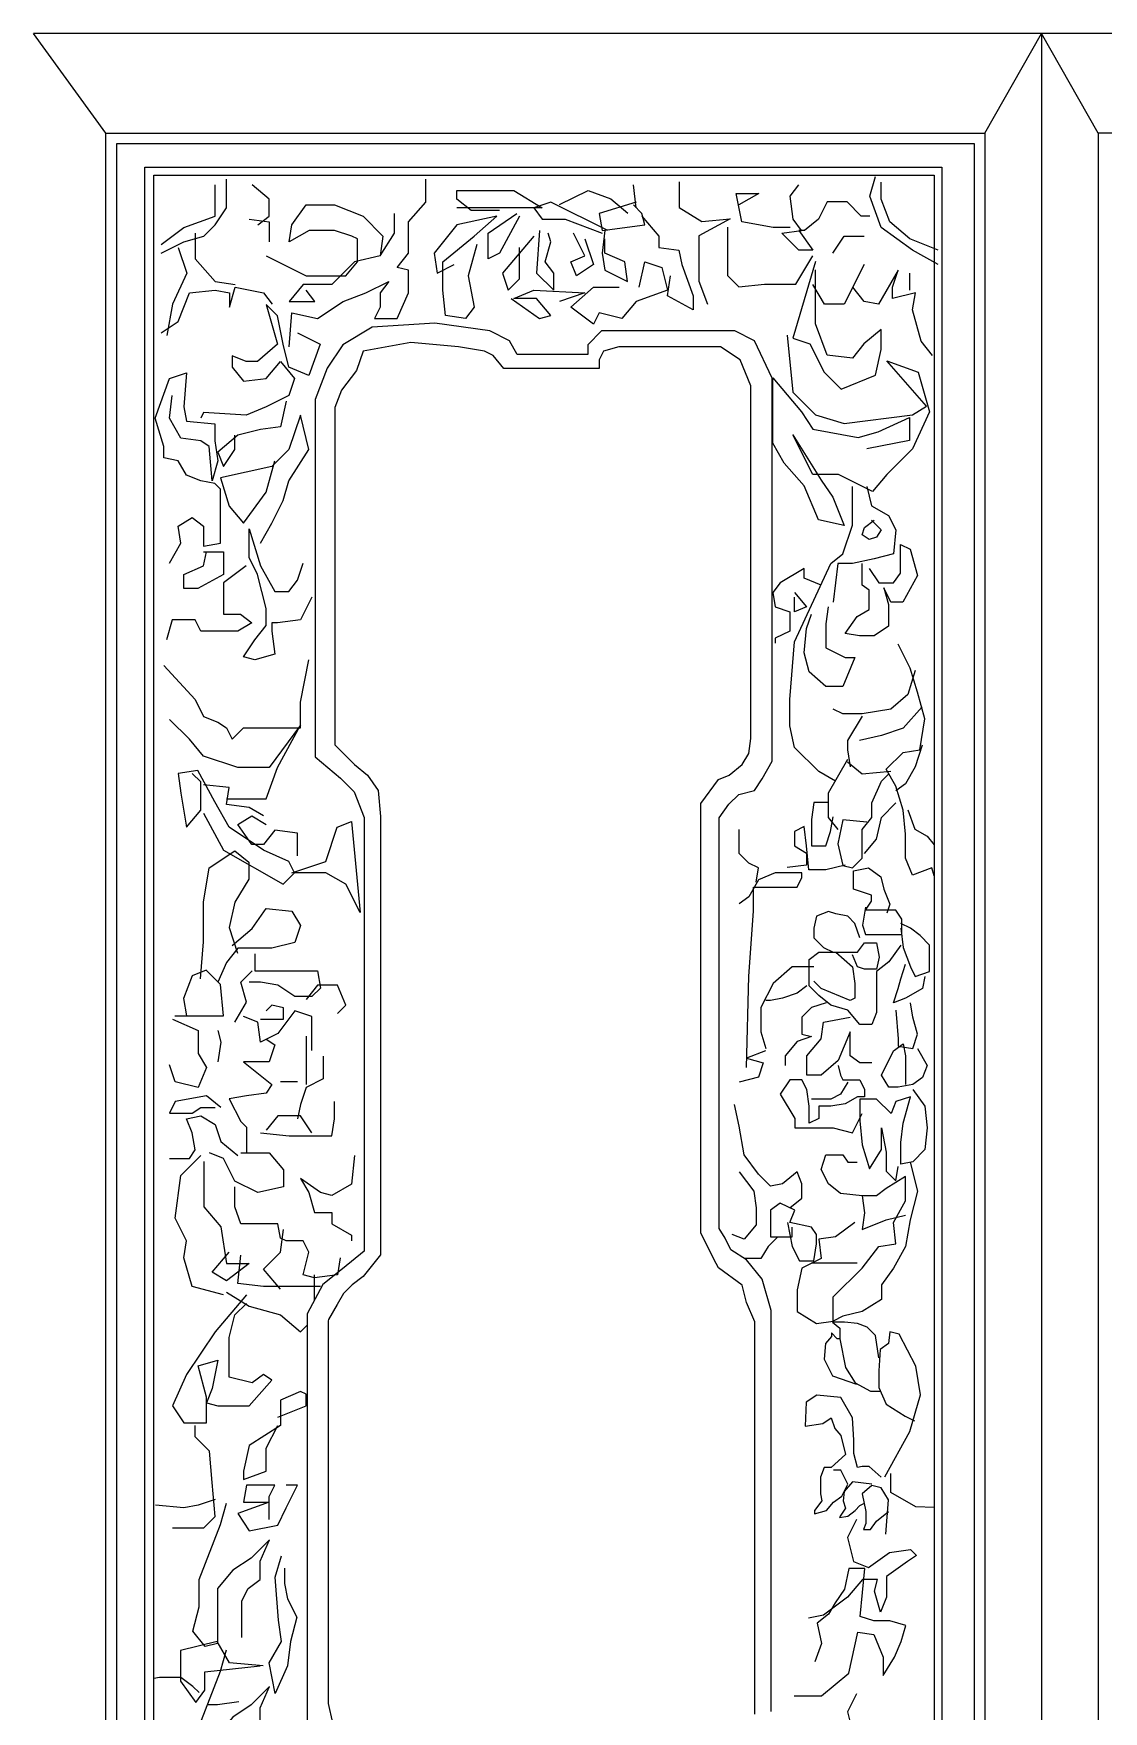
# Model space of a CAD drawing. Extents: x -66030 to 95157, y -13132 to 45879.
# Drawn here: x 44538 to 45010, y 41297 to 42038 of the extents above; entities that cross this region are included whole.
import ezdxf

# ---------------------------------------------------------------- set-up
doc = ezdxf.new("R2010")
doc.units = 0
doc.header["$LTSCALE"] = 100
doc.header["$MEASUREMENT"] = 0
doc.layers.add('3', color=11, linetype='CONTINUOUS')
doc.layers.add('7', color=105, linetype='CONTINUOUS')

msp = doc.modelspace()

# ---------------------------------------------------------------- linework, layer by layer
at = {"layer": '3'}
for p, q in [((44569.59, 41994.29), (44537.73, 42038.22)), ((44957.89, 41994.29), (44982.89, 42038.22)), ((45007.9, 41994.29), (44982.89, 42038.22)), ((44569.59, 40482.4), (44569.59, 41994.29)), ((44569.59, 41994.29), (44957.89, 41994.29)), ((44957.89, 41994.29), (44957.89, 40482.4)), ((45007.9, 41994.29), (45007.9, 40482.4)), ((45396.19, 41994.29), (45007.9, 41994.29)), ((44586.89, 40504.48), (44586.89, 41979.19)), ((44586.89, 41979.19), (44938.84, 41979.19)), ((44938.84, 41979.19), (44938.84, 40504.48))]:
    msp.add_line(p, q, dxfattribs=at)
for points in [[(44594.04, 41941.22), (44604.09, 41946.24), (44612.89, 41948.75), (44617.91, 41953.77), (44622.94, 41961.3), (44622.94, 41973.85)], [(44594.04, 41944.99), (44604.09, 41952.52), (44617.91, 41957.54), (44617.91, 41967.58), (44617.91, 41971.34)], [(44636.76, 41953.77), (44641.79, 41957.54), (44641.79, 41965.07), (44634.25, 41971.34)], [(44650.58, 41899.81), (44651.84, 41914.87), (44663.15, 41912.36), (44674.46, 41919.89), (44684.51, 41923.65), (44694.56, 41928.67), (44690.79, 41923.65), (44690.79, 41917.38), (44688.28, 41912.36), (44698.33, 41912.36), (44703.36, 41923.65), (44703.36, 41933.69), (44698.33, 41934.95), (44703.36, 41941.22), (44703.36, 41955.03), (44710.9, 41963.81), (44710.9, 41973.85)], [(44803.88, 41961.3), (44802.62, 41971.34)], [(44822.81, 41972.72), (44822.81, 41961.43), (44832.86, 41955.15), (44845.43, 41956.41), (44831.6, 41948.88), (44831.6, 41928.8), (44835.37, 41918.76)], [(44907.08, 41957.55), (44903.31, 41957.55), (44897.03, 41963.82), (44888.23, 41963.82), (44884.46, 41956.29), (44878.18, 41951.27), (44875.67, 41951.27), (44881.95, 41942.49), (44875.67, 41942.49), (44868.13, 41950.02), (44876.92, 41951.27), (44873.15, 41956.29), (44871.9, 41966.33), (44875.67, 41971.35)], [(44937.24, 41936.21), (44925.93, 41942.49), (44912.11, 41952.53), (44907.08, 41966.33), (44909.59, 41975.12)], [(44937.24, 41942.49), (44924.67, 41947.51), (44915.88, 41955.04), (44912.11, 41965.08), (44912.11, 41972.61)], [(44743.57, 41960.05), (44731, 41960.05), (44724.72, 41965.07), (44724.72, 41968.83), (44749.85, 41968.83), (44762.41, 41961.3), (44724.72, 41961.3)], [(44791.31, 41951.26), (44766.18, 41963.81), (44758.64, 41961.3), (44762.41, 41956.28), (44772.47, 41956.28), (44788.8, 41950.01)], [(44770.03, 41962.68), (44782.6, 41968.96), (44792.65, 41965.19), (44800.19, 41958.92)], [(44803.88, 41963.81), (44787.54, 41958.79), (44788.8, 41951.26), (44807.65, 41953.77), (44806.39, 41958.79), (44802.62, 41962.56)], [(44871.9, 41952.53), (44864.36, 41952.53), (44850.54, 41955.04), (44848.02, 41967.59), (44858.08, 41967.59), (44849.28, 41962.57)], [(44632.99, 41956.28), (44641.79, 41955.03), (44641.79, 41946.24)], [(44640.53, 41939.97), (44658.12, 41931.18), (44675.71, 41931.18), (44680.74, 41937.46), (44680.74, 41947.5), (44678.23, 41948.75), (44670.69, 41951.26), (44659.38, 41951.26), (44650.58, 41946.24), (44651.84, 41953.77), (44658.12, 41962.56), (44670.69, 41962.56), (44683.25, 41957.54), (44692.05, 41948.75), (44690.79, 41939.97), (44679.48, 41937.46), (44669.43, 41927.42), (44656.86, 41927.42), (44650.58, 41919.89), (44661.89, 41919.89), (44658.12, 41924.91)], [(44690.79, 41939.97), (44697.07, 41950.01), (44697.07, 41958.79)], [(44733.51, 41944.99), (44729.74, 41931.18), (44732.26, 41917.38), (44728.49, 41912.36), (44719.69, 41913.61), (44718.43, 41924.91), (44718.43, 41937.46), (44732.26, 41948.75), (44742.31, 41957.54), (44724.72, 41953.77), (44714.66, 41941.22), (44715.92, 41932.44), (44723.46, 41936.2)], [(44752.36, 41957.54), (44743.57, 41941.22), (44738.54, 41938.71), (44738.54, 41950.01), (44751.1, 41958.79)], [(44806.39, 41957.54), (44813.93, 41948.75), (44813.93, 41943.73), (44822.73, 41942.48), (44823.98, 41936.2), (44829.01, 41922.4), (44829.01, 41916.12), (44817.7, 41922.4), (44818.96, 41931.18)], [(44609.12, 41950.01), (44609.12, 41938.71), (44617.91, 41928.67), (44626.71, 41927.42)], [(44758.64, 41948.75), (44744.82, 41932.44), (44747.33, 41924.91), (44752.36, 41929.93), (44752.36, 41943.73)], [(44761.16, 41951.26), (44759.9, 41932.44), (44767.44, 41924.91), (44767.44, 41932.44), (44763.67, 41937.46), (44766.18, 41946.24), (44764.93, 41950.01)], [(44781.26, 41947.5), (44785.03, 41936.2), (44777.49, 41931.18), (44774.98, 41937.46), (44781.26, 41939.97), (44776.23, 41950.01)], [(44790.06, 41951.26), (44788.8, 41941.22), (44790.06, 41933.69), (44800.11, 41928.67), (44798.85, 41937.46), (44790.06, 41941.22), (44790.06, 41947.5)], [(44844.17, 41952.64), (44844.17, 41931.31), (44849.2, 41926.29), (44860.5, 41927.54), (44874.33, 41927.54), (44881.87, 41940.09)], [(44890.75, 41941.23), (44895.77, 41948.76), (44904.57, 41948.76)], [(44601.58, 41943.73), (44605.35, 41932.44), (44599.06, 41918.63), (44596.55, 41904.83)], [(44805.14, 41926.16), (44807.65, 41937.46), (44815.19, 41934.95), (44817.7, 41924.91), (44803.88, 41919.89), (44797.6, 41912.36), (44787.54, 41914.87), (44785.03, 41909.85), (44774.98, 41917.38), (44785.03, 41926.16), (44796.34, 41926.16)], [(44883.12, 41937.58), (44873.07, 41903.7), (44880.61, 41901.19), (44886.89, 41888.64), (44894.43, 41881.11), (44909.51, 41887.38), (44912.02, 41898.68), (44912.02, 41907.46), (44904.48, 41901.19), (44899.46, 41894.91), (44888.15, 41896.17), (44883.12, 41909.97), (44883.12, 41917.5), (44883.12, 41933.82)], [(44934.72, 41896.05), (44929.7, 41902.33), (44925.93, 41916.13), (44927.19, 41923.66), (44917.13, 41921.15), (44917.13, 41926.17), (44919.65, 41933.7), (44910.85, 41918.64), (44904.57, 41919.9), (44899.54, 41926.17), (44904.57, 41936.21), (44895.77, 41918.64), (44886.98, 41918.64), (44881.95, 41927.43)], [(44594.04, 41906.08), (44601.58, 41911.1), (44606.6, 41923.65), (44617.91, 41924.91), (44624.19, 41923.65), (44624.19, 41917.38), (44626.71, 41926.16), (44639.27, 41923.65), (44643.04, 41918.63)], [(44924.67, 41924.92), (44924.67, 41932.45)], [(44654.29, 41905.98), (44664.34, 41900.96), (44659.32, 41887.16), (44650.52, 41890.92), (44648.01, 41900.96), (44645.49, 41913.51), (44640.47, 41918.53), (44645.49, 41900.96), (44636.7, 41893.43), (44631.67, 41893.43), (44625.39, 41895.94), (44625.39, 41890.92), (44630.42, 41884.65), (44640.47, 41885.9), (44646.75, 41893.43), (44653.03, 41885.9), (44650.52, 41878.37), (44640.47, 41873.35), (44631.67, 41869.59), (44612.82, 41870.84), (44611.57, 41868.33)], [(44748.59, 41921.14), (44761.16, 41912.36), (44766.18, 41913.61), (44759.9, 41921.14), (44749.85, 41921.14), (44758.64, 41924.91), (44781.26, 41923.65), (44769.95, 41919.89)], [(44863.45, 41297.06), (44863.45, 41474.13), (44859.58, 41487.97), (44852.65, 41496.62), (44845.72, 41500.94), (44843.12, 41506.13), (44840.52, 41510.46), (44840.52, 41691.77), (44844.83, 41697.82), (44849.16, 41702.15), (44856.09, 41703.88), (44859.56, 41709.07), (44863.89, 41716.85), (44863.89, 41838.5), (44863.89, 41886.07), (44856.15, 41902.51), (44847.49, 41906.84), (44788.6, 41906.84), (44782.54, 41900.78), (44782.54, 41896.46), (44751.36, 41896.46), (44747.9, 41902.51), (44739.24, 41906.84), (44714.99, 41910.3), (44687.28, 41908.57), (44674.29, 41900.78), (44667.36, 41890.4), (44662.16, 41876.56), (44662.16, 41718.8), (44673.32, 41709.28), (44679.38, 41703.22), (44683.71, 41691.98), (44683.71, 41500.42), (44674.18, 41492.63), (44665.52, 41485.71), (44658.59, 41472.74), (44658.59, 41291.43)], [(44870.56, 41904.95), (44873.07, 41879.85), (44883.12, 41869.81), (44895.69, 41866.05), (44925.84, 41869.81), (44932.13, 41873.58), (44914.54, 41893.66), (44928.36, 41888.64), (44933.38, 41871.07), (44925.84, 41854.75), (44914.54, 41843.45), (44908.25, 41835.92), (44893.17, 41843.45), (44881.87, 41843.45), (44873.07, 41861.03), (44885.64, 41840.94), (44890.66, 41833.41), (44895.69, 41820.86), (44884.38, 41823.37), (44878.1, 41838.43), (44869.3, 41848.48), (44864.27, 41857.26), (44864.27, 41881.11), (44864.27, 41886.13), (44876.84, 41871.07), (44881.87, 41863.54), (44901.97, 41859.77), (44910.77, 41862.28), (44924.59, 41868.56), (44924.59, 41858.52), (44905.74, 41854.75)], [(44597.75, 41804.32), (44602.77, 41813.11), (44601.52, 41820.64), (44607.8, 41824.41), (44612.82, 41820.64), (44612.82, 41811.86), (44620.36, 41813.11), (44620.36, 41823.15), (44620.36, 41836.96), (44617.85, 41839.47), (44611.57, 41840.72), (44605.29, 41843.23), (44601.52, 41849.51), (44595.23, 41850.76), (44595.23, 41855.78), (44591.46, 41868.33), (44597.75, 41885.9), (44605.29, 41888.41), (44604.03, 41873.35), (44605.29, 41867.08), (44617.85, 41865.82), (44617.85, 41858.29), (44619.11, 41849.51), (44616.59, 41840.72), (44615.34, 41855.78), (44611.57, 41858.29), (44602.77, 41859.55), (44597.75, 41868.33), (44599, 41878.37)], [(44649.26, 41875.86), (44646.75, 41864.57), (44637.96, 41863.31), (44627.9, 41860.8), (44619.11, 41853.27), (44621.62, 41847), (44626.65, 41854.53), (44626.65, 41860.8)], [(44637.96, 41813.11), (44642.98, 41821.9), (44648.01, 41831.94), (44650.52, 41840.72), (44659.32, 41854.53), (44655.55, 41869.59), (44650.52, 41854.53), (44642.98, 41847), (44631.67, 41844.49), (44620.36, 41841.98), (44624.13, 41829.43), (44630.42, 41821.9), (44640.47, 41835.7), (44644.24, 41849.51)], [(44891.93, 41707.95), (44884.48, 41712.2), (44873.83, 41722.83), (44871.71, 41732.4), (44871.71, 41744.09), (44873.83, 41769.6), (44889.78, 41804.08), (44895.1, 41808.34), (44899.35, 41821.09), (44899.35, 41830.66), (44899.35, 41838.1)], [(44905.74, 41838.1), (44907.87, 41829.6), (44915.32, 41825.34), (44918.51, 41818.97), (44917.45, 41808.34), (44908.93, 41806.21), (44899.35, 41804.08), (44892.97, 41804.08), (44891.91, 41795.58), (44890.84, 41787.08)], [(44907.87, 41823.22), (44912.13, 41818.97), (44910, 41815.78), (44906.8, 41814.71), (44903.61, 41816.84), (44904.68, 41820.03), (44908.93, 41823.22)], [(44660.57, 41789.26), (44655.55, 41779.22), (44645.49, 41777.97), (44642.98, 41777.97), (44642.98, 41774.2), (44644.24, 41764.16), (44635.44, 41761.65), (44630.42, 41762.91), (44635.44, 41770.44), (44640.47, 41776.71), (44640.47, 41784.24), (44636.7, 41799.3), (44632.93, 41806.84), (44632.93, 41819.39), (44637.96, 41803.07), (44644.24, 41791.77), (44650.52, 41791.77), (44654.29, 41796.79), (44656.8, 41804.32)], [(44612.82, 41809.35), (44621.62, 41809.35), (44621.62, 41799.3), (44610.31, 41793.03), (44604.03, 41793.03), (44604.03, 41799.3), (44612.82, 41803.07), (44614.08, 41809.35)], [(44906.8, 41801.96), (44911.06, 41795.58), (44917.45, 41795.58), (44920.64, 41799.83), (44920.64, 41806.21), (44920.64, 41812.59), (44924.9, 41810.46), (44928.09, 41798.77), (44921.7, 41787.08), (44916.38, 41787.08), (44913.19, 41793.45), (44915.32, 41786.01), (44915.32, 41776.45), (44908.93, 41772.19), (44902.55, 41772.19), (44896.16, 41773.26), (44901.48, 41780.7), (44906.8, 41783.89), (44906.8, 41792.39), (44903.61, 41794.52), (44903.61, 41804.08)], [(44631.67, 41803.07), (44621.62, 41795.54), (44621.62, 41786.75), (44621.62, 41781.73), (44629.16, 41781.73), (44634.19, 41777.97), (44627.9, 41774.2), (44617.85, 41774.2), (44611.57, 41774.2), (44609.06, 41779.22), (44599, 41779.22), (44596.49, 41770.44)], [(44885.52, 41794.52), (44878.07, 41797.71), (44878.07, 41801.96), (44867.43, 41795.58), (44864.24, 41791.33), (44865.3, 41784.95), (44871.68, 41782.82), (44871.68, 41774.32), (44865.3, 41771.13), (44865.3, 41769.01)], [(44873.81, 41791.33), (44879.13, 41784.95), (44873.81, 41782.82), (44873.81, 41789.2)], [(44888.71, 41784.95), (44887.65, 41777.51), (44887.65, 41766.88), (44896.16, 41762.63), (44900.42, 41762.63), (44895.1, 41749.87), (44887.65, 41749.87), (44880.2, 41756.25), (44878.07, 41764.75), (44879.13, 41775.38), (44881.26, 41781.76)], [(44935.49, 41666.11), (44934.5, 41669.68), (44925.98, 41666.49), (44922.79, 41673.93), (44922.79, 41684.56), (44921.72, 41695.19), (44918.53, 41705.82), (44914.27, 41713.26), (44921.72, 41720.71), (44929.17, 41721.77), (44931.3, 41735.59), (44928.11, 41747.28), (44924.92, 41757.91), (44919.6, 41768.54)], [(44595.23, 41759.14), (44609.06, 41744.08), (44612.82, 41736.55), (44619.11, 41734.04), (44622.88, 41731.53), (44625.39, 41726.51), (44630.42, 41731.53), (44637.96, 41731.53), (44655.55, 41731.53), (44655.55, 41742.83), (44659.32, 41761.65)], [(44927.05, 41756.85), (44923.85, 41746.22), (44916.4, 41739.84), (44903.63, 41737.71), (44895.12, 41737.71), (44890.86, 41739.84)], [(44930.24, 41740.9), (44921.72, 41731.34), (44912.15, 41728.15), (44902.57, 41726.02)], [(44622.88, 41700.16), (44631.67, 41700.16), (44640.47, 41700.16), (44645.49, 41713.96), (44655.55, 41732.79), (44641.72, 41713.96), (44627.9, 41713.96), (44612.82, 41718.98), (44606.54, 41726.51), (44597.75, 41735.3)], [(44903.63, 41736.65), (44897.25, 41726.02), (44897.25, 41721.77), (44898.31, 41714.33)], [(44930.24, 41723.89), (44927.05, 41714.33), (44922.79, 41706.89), (44918.53, 41703.7)], [(44612.82, 41693.88), (44621.62, 41677.57), (44648.01, 41662.51), (44653.03, 41667.53), (44650.52, 41672.55), (44639.21, 41677.57), (44624.13, 41687.61), (44617.85, 41698.9), (44610.31, 41712.71), (44601.52, 41711.45), (44602.77, 41702.67), (44605.29, 41687.61), (44611.57, 41695.14), (44611.57, 41707.69), (44607.8, 41711.45)], [(44897.25, 41717.52), (44888.73, 41702.64), (44888.73, 41692.01), (44892.99, 41686.69)], [(44905.76, 41689.88), (44895.12, 41690.94), (44892.99, 41680.31), (44895.12, 41670.75), (44899.38, 41669.68), (44903.63, 41673.93), (44903.63, 41682.44), (44903.63, 41686.69), (44907.89, 41692.01), (44907.89, 41698.38), (44912.15, 41707.95), (44915.34, 41711.14)], [(44916.4, 41712.2), (44903.63, 41711.14), (44897.25, 41716.45)], [(44639.21, 41692.63), (44632.93, 41696.39), (44622.88, 41697.65), (44624.13, 41705.18), (44612.82, 41706.43)], [(44888.69, 41698.55), (44882.31, 41698.55), (44881.24, 41691.1), (44881.24, 41683.66), (44881.24, 41679.41), (44887.63, 41679.41), (44889.76, 41685.79), (44890.82, 41692.17)], [(44904.7, 41676.06), (44910.02, 41682.44), (44912.15, 41692.01), (44918.53, 41698.38)], [(44654.29, 41675.06), (44654.29, 41685.1), (44644.24, 41686.35), (44639.21, 41680.08), (44634.19, 41680.08), (44627.9, 41688.86), (44634.19, 41692.63), (44640.47, 41688.86)], [(44651.78, 41667.53), (44666.86, 41672.55), (44671.88, 41687.61), (44678.16, 41690.12), (44681.93, 41649.95), (44675.65, 41662.51), (44666.86, 41667.53), (44653.03, 41667.53)], [(44923.81, 41695.36), (44927, 41686.85), (44932.33, 41683.66), (44935.49, 41679.87)], [(44856.81, 41663.31), (44857.87, 41669.68), (44853.61, 41671.81), (44849.36, 41676.06), (44849.36, 41682.44), (44849.36, 41686.69)], [(44896.14, 41670.91), (44887.63, 41668.78), (44880.18, 41668.78), (44879.11, 41679.41), (44878.05, 41687.92), (44873.79, 41685.79), (44873.79, 41679.41), (44879.11, 41676.22), (44879.11, 41670.91), (44870.6, 41669.84)], [(44611.5, 41620.73), (44612.76, 41637.04), (44612.76, 41654.61), (44615.27, 41669.67), (44626.58, 41677.2), (44632.86, 41672.18), (44632.86, 41664.65), (44626.58, 41654.61), (44624.07, 41643.32), (44627.83, 41632.02)], [(44852.55, 41581.46), (44853.61, 41621.85), (44855.74, 41650.55), (44855.74, 41661.18), (44863.19, 41661.18), (44874.9, 41661.18), (44877.03, 41665.43), (44877.03, 41667.56), (44865.32, 41667.56), (44857.87, 41664.37), (44853.61, 41656.93), (44849.36, 41653.74)], [(44905.19, 41652.35), (44903.86, 41644.34), (44905.19, 41640.34), (44915.89, 41640.34), (44921.23, 41640.34), (44921.23, 41647.01), (44918.56, 41651.02), (44914.55, 41651.02), (44905.19, 41651.02), (44907.87, 41655.02), (44907.87, 41657.69), (44899.85, 41660.36), (44899.85, 41664.37), (44899.85, 41668.37), (44906.53, 41669.71), (44911.88, 41665.7), (44913.21, 41660.36), (44915.89, 41653.69), (44914.55, 41649.68)], [(44625.43, 41635.46), (44634.23, 41642.99), (44640.51, 41651.77), (44651.82, 41650.52), (44655.59, 41644.24), (44653.08, 41636.71), (44643.03, 41634.2), (44627.95, 41634.2), (44622.92, 41627.93), (44619.15, 41619.14)], [(44902.62, 41638.78), (44900.49, 41645.16), (44897.3, 41648.35), (44891.98, 41649.41), (44888.79, 41650.47), (44883.46, 41648.35), (44882.4, 41643.03), (44882.4, 41638.78), (44886.66, 41634.53), (44890.91, 41632.4), (44901.56, 41632.4), (44904.75, 41636.65), (44910.07, 41636.65), (44911.13, 41630.28), (44910.07, 41624.96), (44904.75, 41624.96), (44901.56, 41626.02), (44899.43, 41631.34)], [(44920.71, 41643.03), (44921.78, 41634.53), (44924.97, 41626.02), (44927.1, 41621.77), (44933.48, 41623.9), (44933.48, 41630.28), (44933.48, 41635.59), (44929.23, 41639.84), (44924.97, 41643.03), (44920.71, 41645.16)], [(44635.49, 41631.69), (44635.49, 41624.16), (44651.82, 41624.16), (44663.13, 41624.16), (44664.39, 41616.63), (44660.62, 41612.86), (44653.08, 41612.86), (44645.54, 41617.89), (44638, 41619.14), (44632.97, 41619.14)], [(44920.71, 41635.59), (44915.39, 41628.15), (44910.07, 41623.9), (44910.07, 41613.27), (44910.07, 41605.83), (44907.94, 41600.51), (44902.62, 41600.51), (44897.3, 41606.89), (44889.85, 41609.02), (44884.53, 41613.27), (44880.27, 41617.52), (44880.27, 41629.21), (44884.53, 41632.4), (44891.98, 41632.4), (44899.43, 41626.02), (44900.49, 41618.58), (44900.49, 41612.21), (44898.36, 41611.14), (44885.59, 41616.46), (44882.4, 41619.65)], [(44600.19, 41604.41), (44621.55, 41604.41), (44620.3, 41618.22), (44614.01, 41624.49), (44607.73, 41621.98), (44603.96, 41611.94), (44605.22, 41604.41)], [(44626.69, 41601.57), (44631.72, 41610.35), (44629.2, 41619.14), (44634.23, 41624.16)], [(44882.4, 41626.02), (44872.82, 41626.02), (44864.31, 41618.58), (44858.99, 41607.95), (44858.99, 41597.32), (44861.12, 41589.88)], [(44931.35, 41621.77), (44930.29, 41616.46), (44922.84, 41612.21), (44917.52, 41610.08), (44919.65, 41616.46), (44920.71, 41620.71), (44922.84, 41627.09)], [(44671.93, 41605.33), (44675.69, 41609.1), (44671.93, 41617.89), (44663.13, 41617.89), (44658.1, 41611.61)], [(44879.21, 41617.52), (44874.95, 41614.33), (44868.56, 41612.21), (44863.24, 41611.14), (44861.12, 41611.14)], [(44638, 41602.82), (44648.05, 41602.82), (44648.05, 41607.84), (44643.03, 41609.1), (44640.51, 41606.59)], [(44887.72, 41610.08), (44881.34, 41607.95), (44877.08, 41603.7), (44877.08, 41596.26), (44881.34, 41595.2), (44874.95, 41593.07), (44869.63, 41586.69), (44869.63, 41582.44)], [(44918.58, 41606.89), (44919.65, 41594.14), (44919.65, 41590.95), (44926.03, 41589.88), (44928.16, 41596.26), (44926.03, 41603.7), (44924.97, 41610.08)], [(44599.05, 41602.82), (44610.36, 41597.8), (44610.36, 41587.76), (44614.12, 41581.49), (44610.36, 41572.7), (44600.3, 41575.21), (44597.79, 41582.74)], [(44660.62, 41589.02), (44660.62, 41604.08), (44653.08, 41606.59), (44645.54, 41596.55), (44638, 41592.78), (44636.74, 41601.57), (44630.46, 41604.08)], [(44907.94, 41583.51), (44902.62, 41583.51), (44898.36, 41586.69), (44898.36, 41597.32), (44893.04, 41584.57), (44885.59, 41578.19), (44879.21, 41578.19), (44879.21, 41586.69), (44885.59, 41594.14), (44886.66, 41601.58), (44898.36, 41603.7)], [(44619.15, 41597.8), (44620.41, 41592.78), (44619.15, 41584)], [(44640.51, 41594.04), (44644.28, 41591.53), (44641.77, 41584), (44630.46, 41584), (44643.03, 41573.96), (44640.51, 41570.19), (44631.72, 41568.94), (44624.18, 41567.68), (44629.2, 41557.64), (44631.72, 41555.13), (44631.72, 41543.84)], [(44658.1, 41595.29), (44658.1, 41582.74), (44658.1, 41573.96)], [(44665.64, 41586.51), (44665.64, 41576.47), (44658.1, 41572.7), (44655.59, 41565.17), (44654.33, 41558.9)], [(44861.06, 41588.9), (44852.55, 41585.71), (44860, 41583.58), (44857.87, 41577.2), (44849.36, 41575.08)], [(44928.16, 41589.88), (44932.42, 41582.44), (44930.29, 41577.13), (44926.03, 41573.94), (44919.65, 41572.88), (44915.39, 41572.88), (44912.2, 41578.19), (44917.52, 41588.82), (44921.78, 41592.01), (44922.84, 41586.69), (44922.84, 41578.19), (44922.84, 41573.94)], [(44893.04, 41582.44), (44894.11, 41578.19), (44895.17, 41576.06), (44902.62, 41576.06), (44904.75, 41571.81), (44904.75, 41568.62), (44901.56, 41568.62), (44896.23, 41565.44), (44889.85, 41564.37), (44884.53, 41564.37), (44884.53, 41559.06), (44880.27, 41556.93), (44880.27, 41561.18), (44880.27, 41564.37), (44879.21, 41571.81), (44877.08, 41576.06), (44871.76, 41576.06), (44867.5, 41569.69), (44873.89, 41559.06), (44873.89, 41554.81), (44881.34, 41554.81), (44890.91, 41554.81), (44899.43, 41552.68), (44903.68, 41561.18)], [(44654.33, 41575.21), (44646.79, 41575.21)], [(44897.3, 41575), (44894.11, 41569.69), (44889.85, 41567.56), (44881.34, 41567.56)], [(44926.03, 41571.81), (44931.35, 41564.37), (44932.42, 41554.81), (44931.35, 41545.24), (44926.03, 41539.92), (44920.71, 41538.86), (44920.71, 41548.43), (44921.78, 41556.93), (44924.97, 41568.62), (44918.58, 41566.5), (44916.46, 41561.18), (44910.07, 41567.56), (44902.62, 41567.56), (44902.62, 41557.99), (44903.68, 41547.36), (44906.88, 41536.73), (44912.2, 41545.24), (44912.2, 41554.81), (44914.33, 41544.18), (44914.33, 41535.67), (44918.58, 41531.42), (44919.65, 41537.8)], [(44620.41, 41563.92), (44614.12, 41568.94), (44600.3, 41566.43), (44597.79, 41561.41), (44607.84, 41561.41), (44611.61, 41563.92), (44617.89, 41563.92)], [(44638, 41552.62), (44650.56, 41551.37), (44669.41, 41551.37), (44670.67, 41558.9), (44670.67, 41566.43)], [(44871.74, 41519.5), (44877.06, 41523.75), (44877.06, 41530.13), (44874.93, 41535.45), (44868.55, 41530.13), (44863.22, 41529.07), (44857.9, 41534.38), (44851.52, 41542.89), (44849.39, 41555.64), (44847.26, 41565.21)], [(44597.79, 41541.33), (44606.59, 41541.33), (44609.1, 41545.09), (44607.84, 41552.62), (44605.33, 41558.9), (44611.61, 41560.15), (44617.89, 41556.39), (44620.41, 41548.86), (44627.95, 41542.58)], [(44660.62, 41552.62), (44655.59, 41560.15), (44645.54, 41560.15), (44640.51, 41553.88)], [(44621.66, 41481.09), (44607.84, 41484.85), (44604.07, 41497.4), (44605.33, 41504.93), (44600.3, 41514.97), (44602.82, 41533.8), (44611.61, 41542.58)], [(44629.2, 41543.84), (44641.77, 41543.84), (44648.05, 41536.31), (44648.05, 41528.78), (44636.74, 41526.27), (44626.69, 41531.29), (44621.66, 41541.33), (44615.38, 41543.84)], [(44679.46, 41542.58), (44678.21, 41530.03), (44669.41, 41525.01), (44664.39, 41526.27), (44655.59, 41532.54), (44659.36, 41526.27), (44661.87, 41517.48), (44669.41, 41517.48), (44669.41, 41512.46), (44678.21, 41507.44), (44678.21, 41504.93)], [(44903.67, 41524.82), (44894.09, 41525.88), (44888.77, 41530.13), (44885.57, 41536.51), (44887.7, 41542.89), (44895.15, 41542.89), (44897.28, 41539.7), (44901.54, 41539.7)], [(44612.87, 41540.07), (44612.87, 41519.99), (44620.41, 41511.21), (44622.92, 41494.89), (44632.97, 41494.89), (44622.92, 41487.36), (44616.64, 41491.13), (44624.18, 41499.91)], [(44849.39, 41535.45), (44855.77, 41526.94), (44856.84, 41519.5), (44856.84, 41512.06), (44851.52, 41505.68), (44846.2, 41507.81)], [(44924.95, 41539.7), (44928.14, 41526.94), (44924.95, 41514.19), (44922.82, 41502.49), (44917.5, 41492.93), (44912.18, 41485.49), (44912.18, 41479.11), (44903.67, 41473.79), (44895.15, 41471.67), (44890.89, 41469.54), (44890.89, 41480.17), (44903.67, 41492.93), (44911.11, 41502.49), (44918.56, 41503.56), (44917.5, 41513.12), (44922.82, 41522.69), (44922.82, 41533.32), (44914.31, 41528.01), (44910.05, 41524.82), (44903.67, 41524.82), (44904.73, 41517.38), (44903.67, 41509.94), (44914.31, 41514.19), (44922.82, 41516.31)], [(44673.18, 41497.4), (44671.93, 41489.87), (44661.87, 41488.62), (44656.85, 41489.87), (44659.36, 41499.91), (44656.85, 41504.93), (44649.31, 41504.93), (44646.79, 41506.19), (44645.54, 41512.46), (44636.74, 41512.46), (44629.2, 41512.46), (44626.69, 41519.99), (44626.69, 41528.78)], [(44870.67, 41513.12), (44872.8, 41502.49), (44876, 41496.12), (44882.38, 41496.12), (44883.44, 41503.56), (44883.44, 41507.81), (44881.32, 41511), (44871.74, 41513.12), (44873.87, 41518.44), (44867.48, 41521.63), (44863.22, 41518.44), (44863.22, 41506.75), (44872.8, 41506.75), (44872.8, 41511)], [(44900.47, 41513.12), (44891.96, 41506.75), (44884.51, 41505.68), (44885.57, 41497.18), (44877.06, 41492.93), (44874.93, 41483.36), (44874.93, 41473.79), (44883.44, 41468.48), (44890.89, 41469.54)], [(44646.79, 41483.6), (44639.26, 41492.38), (44646.79, 41499.91), (44648.05, 41509.95)], [(44866.42, 41506.75), (44862.16, 41502.49), (44858.97, 41497.18), (44851.52, 41497.18)], [(44664.39, 41484.85), (44639.26, 41484.85), (44627.95, 41486.11), (44629.2, 41498.66)], [(44661.87, 41478.88), (44661.87, 41481.09), (44661.87, 41489.87)], [(44901.54, 41495.05), (44886.64, 41495.05), (44881.32, 41495.05)], [(44622.92, 41482.34), (44632.97, 41476.07), (44646.79, 41472.3), (44655.59, 41464.77), (44658.59, 41467.77)], [(44631.72, 41481.09), (44617.89, 41464.77), (44605.33, 41445.94), (44599.05, 41432.14), (44604.07, 41424.61), (44614.12, 41424.61), (44614.12, 41435.9), (44610.36, 41449.71), (44619.15, 41452.22), (44616.64, 41439.67), (44614.12, 41433.39), (44619.15, 41432.14), (44632.97, 41432.14), (44643.03, 41443.43), (44639.26, 41445.94), (44634.23, 41442.18), (44624.18, 41444.69), (44624.18, 41462.26), (44626.69, 41472.3), (44631.72, 41477.32)], [(44911.1, 41453.24), (44909.52, 41463.21), (44905.84, 41466.89), (44901.64, 41468.46), (44895.86, 41468.99), (44890.61, 41468.99), (44893.76, 41466.36), (44893.76, 41464.26), (44893.76, 41461.64), (44896.39, 41449.04), (44900.59, 41442.22), (44907.42, 41438.55), (44911.62, 41438.55)], [(44893.76, 41461.64), (44892.71, 41461.64), (44890.08, 41464.26), (44890.08, 41462.69), (44887.45, 41459.54), (44886.93, 41452.72), (44890.61, 41445.37), (44901.11, 41441.7)], [(44913.73, 41400.76), (44924.76, 41420.7), (44929.49, 41436.97), (44927.39, 41449.57), (44920.03, 41463.74), (44915.83, 41464.79), (44915.3, 41459.54), (44911.62, 41456.92), (44911.1, 41447.47), (44911.1, 41440.12), (44914.25, 41432.77), (44922.66, 41427.53), (44926.86, 41425.43)], [(44645.54, 41427.12), (44658.1, 41432.14), (44658.1, 41437.16), (44655.59, 41438.41), (44646.79, 41434.65), (44646.79, 41423.35), (44632.97, 41414.57), (44630.46, 41403.27), (44630.46, 41399.51), (44640.51, 41403.27), (44640.51, 41413.31), (44645.54, 41423.35)], [(44912.09, 41400.58), (44906.84, 41405.31), (44903.68, 41405.31), (44901.58, 41404.78), (44900.01, 41411.08), (44900.01, 41416.85), (44899.48, 41426.82), (44894.23, 41435.75), (44883.72, 41436.8), (44878.99, 41433.65), (44878.46, 41423.15), (44886.35, 41424.2), (44890.02, 41426.82), (44891.6, 41422.1), (44894.23, 41418.95), (44896.33, 41410.56), (44890.02, 41404.78), (44886.87, 41404.78), (44885.29, 41400.58), (44885.29, 41393.24), (44885.82, 41390.09), (44882.67, 41385.89), (44882.67, 41384.31), (44887.92, 41385.89), (44891.07, 41389.56), (44894.75, 41392.19), (44897.38, 41397.44), (44894.23, 41403.73), (44891.07, 41403.73)], [(44599.05, 41378.17), (44612.87, 41378.17), (44617.89, 41383.19), (44616.64, 41398.25), (44615.38, 41412.06), (44609.1, 41418.33), (44609.1, 41423.35)], [(44935.49, 41387.15), (44927.33, 41387.46), (44916.3, 41393.76), (44916.3, 41402.16)], [(44641.77, 41381.94), (44641.77, 41391.98), (44644.28, 41397), (44631.72, 41397), (44630.46, 41389.47), (44641.77, 41389.47), (44627.95, 41384.45), (44632.97, 41376.92), (44645.54, 41379.43), (44649.31, 41386.96), (44654.33, 41397), (44649.31, 41397)], [(44907.89, 41397.44), (44899.48, 41398.48), (44895.8, 41394.29), (44895.28, 41390.09), (44896.33, 41386.94), (44894.23, 41383.79), (44893.7, 41382.74), (44897.38, 41383.27), (44900.53, 41385.89), (44902.63, 41387.99), (44904.74, 41389.04)], [(44914.19, 41375.39), (44915.24, 41390.61), (44912.09, 41395.86), (44907.89, 41396.91), (44903.68, 41393.24), (44905.26, 41385.36), (44905.26, 41380.12), (44904.21, 41377.49), (44907.36, 41377.49), (44909.99, 41381.17), (44915.24, 41385.36)], [(44617.89, 41390.72), (44610.36, 41388.21), (44604.07, 41386.96), (44591.51, 41388.21)], [(44629.75, 41329.79), (44629.75, 41339.23), (44629.75, 41345.98), (44632.45, 41351.37), (44637.85, 41355.42), (44637.85, 41363.51), (44641.91, 41372.96), (44633.8, 41364.86), (44625.7, 41359.47), (44618.95, 41351.37), (44618.95, 41337.89), (44618.95, 41327.09), (44613.55, 41325.75), (44608.14, 41332.49), (44610.85, 41343.28), (44610.85, 41355.42), (44620.3, 41379.7), (44623, 41389.14)], [(44901.14, 41381.87), (44897.17, 41373.94), (44899.82, 41363.36), (44906.44, 41360.72), (44915.7, 41367.33), (44924.97, 41368.65), (44927.62, 41366.01), (44923.65, 41363.36), (44914.38, 41356.75), (44914.38, 41347.5), (44911.73, 41340.88), (44909.09, 41350.14), (44910.41, 41355.43), (44903.79, 41355.43), (44897.17, 41347.5), (44891.88, 41343.53), (44886.58, 41339.56), (44879.96, 41338.24)], [(44648.55, 41360.39), (44648.55, 41353.64), (44649.9, 41346.9), (44653.95, 41338.8), (44651.25, 41328.01), (44649.9, 41317.22), (44644.49, 41305.08), (44641.79, 41318.57), (44647.2, 41328.01), (44645.85, 41337.45), (44644.49, 41356.34), (44647.2, 41365.78)], [(44873.72, 41303.97), (44885.77, 41303.97), (44897.82, 41314.01), (44901.84, 41332.07), (44908.87, 41331.06), (44912.89, 41321.03), (44912.89, 41313), (44917.91, 41321.03), (44920.93, 41328.05), (44922.94, 41335.08), (44915.91, 41337.08), (44908.87, 41337.08), (44902.85, 41339.09), (44904.86, 41360.16), (44897.82, 41360.16), (44895.81, 41351.13), (44891.8, 41345.11), (44888.78, 41340.09), (44883.76, 41336.08), (44885.77, 41327.05), (44882.76, 41319.02)], [(44639.09, 41317.22), (44624.24, 41318.57), (44618.84, 41328.01), (44602.63, 41323.97), (44602.63, 41310.48), (44609.38, 41301.04), (44613.43, 41306.43), (44613.43, 41314.52), (44637.74, 41317.22)], [(44629.75, 41264.93), (44629.75, 41274.37), (44629.75, 41281.12), (44632.45, 41286.51), (44637.85, 41290.56), (44637.85, 41298.65), (44641.91, 41308.09), (44633.8, 41300), (44625.7, 41294.61), (44618.95, 41286.51), (44618.95, 41273.02), (44618.95, 41262.23), (44613.55, 41260.88), (44608.14, 41267.63), (44610.85, 41278.42), (44610.85, 41290.56), (44620.3, 41314.84), (44623, 41324.28)], [(44610.85, 41305.4), (44608.14, 41308.09), (44602.74, 41312.14), (44593.29, 41312.14), (44590.84, 41311.65)], [(44901.14, 41304.85), (44897.17, 41296.92), (44899.82, 41286.34), (44906.44, 41283.69), (44915.7, 41290.31), (44924.97, 41291.63), (44927.62, 41288.98), (44923.65, 41286.34), (44914.38, 41279.73), (44914.38, 41270.47), (44911.73, 41263.86), (44909.09, 41273.12), (44910.41, 41278.41), (44903.79, 41278.41), (44897.17, 41270.47), (44891.88, 41266.51), (44886.58, 41262.54), (44879.96, 41261.22)], [(44628.4, 41301.35), (44618.95, 41300), (44614.9, 41300)]]:
    msp.add_lwpolyline(points, dxfattribs=at)
at = {"layer": '7', "color": 7}
msp.add_line((44982.89, 42038.22), (44982.89, 39455.22), dxfattribs=at)
at = {"layer": '7'}
for p, q in [((44574.43, 40488.07), (44574.43, 41989.68)), ((44574.43, 41989.68), (44953.21, 41989.68)), ((44953.21, 41989.68), (44953.21, 40488.07)), ((44590.84, 40508.31), (44590.84, 41975.69)), ((44590.84, 41975.69), (44935.49, 41975.69)), ((44935.49, 41975.69), (44935.49, 40508.31))]:
    msp.add_line(p, q, dxfattribs=at)
at = {"layer": '7', "color": 7}
msp.add_lwpolyline([(45428.06, 39455.86), (45428.06, 42038.22), (44537.73, 42038.22)], dxfattribs=at)
at = {"layer": '7'}
msp.add_lwpolyline([(44856.35, 41295.84), (44856.35, 41322.61), (44856.35, 41469.12), (44852.6, 41477.72), (44850.68, 41485.37), (44840.16, 41493.01), (44838.24, 41496.84), (44835.37, 41502.57), (44832.5, 41508.31), (44832.5, 41519.78), (44832.5, 41698.19), (44840.19, 41708.7), (44844.97, 41710.61), (44850.71, 41715.39), (44853.58, 41720.17), (44854.54, 41726.86), (44854.54, 41738.33), (44854.54, 41882.65), (44849.76, 41894.12), (44841.14, 41899.86), (44833.49, 41899.86), (44796.17, 41899.86), (44789.47, 41897.95), (44787.56, 41894.12), (44787.56, 41890.3), (44745.46, 41890.3), (44740.67, 41896.03), (44736.85, 41897.95), (44725.37, 41899.86), (44704.31, 41901.77), (44683.26, 41897.95), (44680.39, 41889.34), (44673.7, 41880.74), (44670.83, 41873.1), (44670.83, 41723.99), (44679.44, 41715.39), (44685.18, 41710.61), (44689.96, 41703.92), (44690.92, 41692.45), (44690.92, 41498.83), (44683.24, 41489.27), (44678.46, 41485.45), (44674.63, 41481.63), (44671.76, 41476.85), (44667.93, 41470.16), (44667.85, 41469.67), (44667.85, 41469.67), (44667.85, 41300.62), (44669.76, 41292.02)], dxfattribs=at)

doc.saveas('drawing.dxf')
